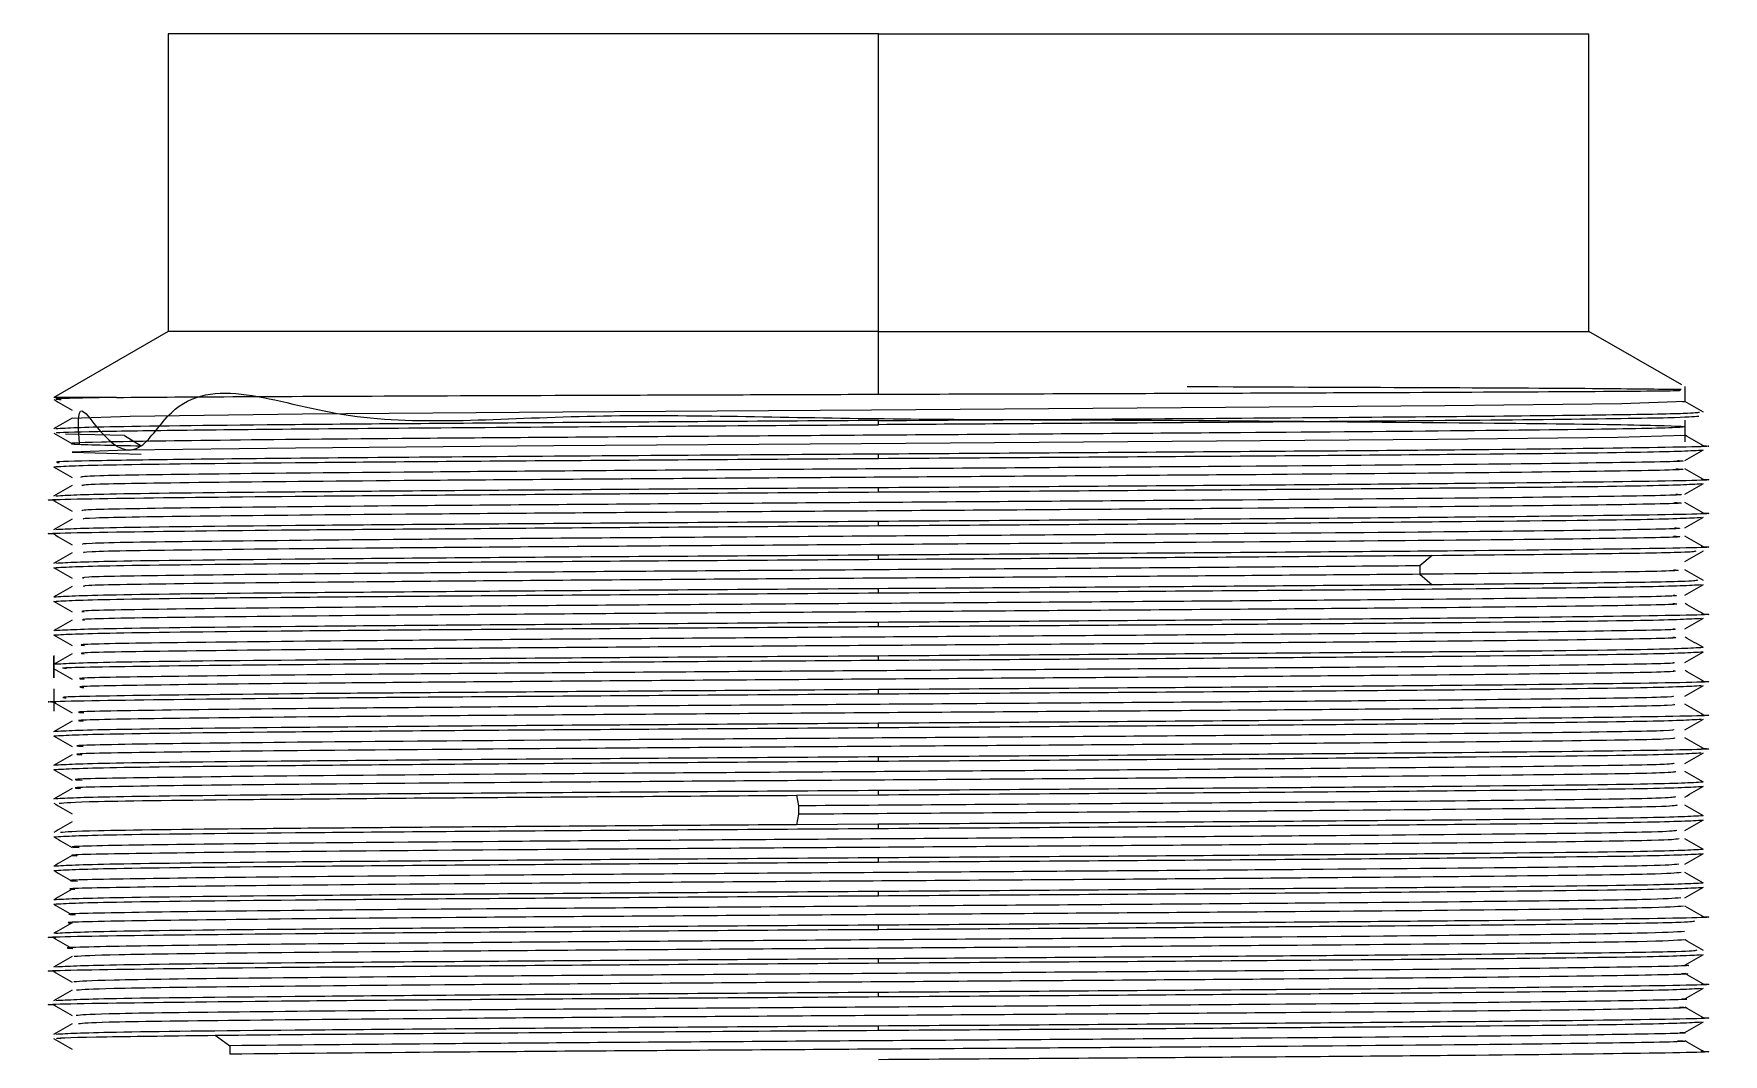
# Model space of a CAD drawing. Header units: millimetres. Extents: x 101 to 291, y 114 to 180.
# Drawn here: x 201.64 to 208.12, y 176.19 to 180.1 of the extents above; entities that cross this region are included whole.
import ezdxf

# ---------------------------------------------------------------- set-up
doc = ezdxf.new("R2010")
doc.units = ezdxf.units.MM

msp = doc.modelspace()

# ---------------------------------------------------------------- linework, layer by layer
at = {"color": 7, "linetype": 'Continuous', "lineweight": 25}
for p, q in [((202.1586, 180.0999), (202.1586, 178.9589)), ((204.8836, 180.0999), (202.1586, 180.0999)), ((204.8836, 178.9589), (204.8836, 180.0999)), ((204.8836, 180.0999), (207.6086, 180.0999)), ((207.6086, 178.9589), (207.6086, 180.0999)), ((202.1586, 178.9589), (201.72, 178.7057)), ((204.8836, 178.9589), (202.1586, 178.9589)), ((204.8836, 178.7178), (204.8836, 178.9589)), ((204.8836, 178.9589), (207.6086, 178.9589)), ((207.9646, 178.7534), (207.6086, 178.9589)), ((207.9772, 178.6894), (207.9772, 178.7468)), ((201.9609, 178.7057), (201.72, 178.7057)), ((204.8836, 178.6009), (204.8836, 178.617)), ((207.9772, 178.5355), (207.9772, 178.6178)), ((201.9919, 178.56), (201.7651, 178.5652)), ((201.9919, 178.5601), (202.0557, 178.5198)), ((204.8836, 178.4719), (204.8836, 178.488)), ((204.8836, 178.3429), (204.8836, 178.359)), ((204.8836, 178.2139), (204.8836, 178.23)), ((204.8836, 178.0849), (204.8836, 178.101)), ((207.0067, 178.1), (206.9598, 178.0597)), ((206.9598, 178.0597), (206.9598, 178.0274)), ((206.9598, 178.0274), (207.0067, 177.9871)), ((204.8836, 177.9559), (204.8836, 177.972)), ((204.8836, 177.8269), (204.8836, 177.843)), ((201.72, 177.7165), (201.72, 177.6309)), ((201.72, 177.714), (201.72, 177.6309)), ((201.72, 177.6309), (201.72, 177.714)), ((204.8836, 177.6979), (204.8836, 177.714)), ((201.72, 177.5875), (201.72, 177.5019)), ((204.8836, 177.5689), (204.8836, 177.585)), ((204.8836, 177.4399), (204.8836, 177.456)), ((204.8836, 177.3109), (204.8836, 177.327)), ((204.5696, 177.1798), (204.8836, 177.1819)), ((204.5696, 177.1799), (204.5765, 177.1396)), ((204.8836, 177.1819), (204.8836, 177.198)), ((204.5765, 177.1072), (204.5696, 177.0669)), ((204.5765, 177.1395), (204.5765, 177.1073)), ((204.8836, 177.069), (204.5696, 177.067)), ((204.8836, 177.0529), (204.8836, 177.069)), ((204.8836, 176.9239), (204.8836, 176.94)), ((204.8836, 176.7949), (204.8836, 176.811)), ((204.8836, 176.6659), (204.8836, 176.682)), ((204.8836, 176.5369), (204.8836, 176.553)), ((204.8836, 176.4079), (204.8836, 176.424)), ((204.8836, 176.2789), (204.8836, 176.295)), ((202.3391, 176.2597), (202.3952, 176.2194)), ((202.3953, 176.2194), (202.3953, 176.1871))]:
    msp.add_line(p, q, dxfattribs=at)
at = {"color": 7, "linetype": 'Continuous', "lineweight": 25, "flags": 128}
for points in [[(207.9677, 178.6897), (207.9773, 178.6894), (207.7345, 178.6813), (207.0559, 178.6732), (206.0454, 178.6651), (204.8572, 178.657), (203.6731, 178.649), (202.674, 178.6409), (202.0125, 178.6328), (201.7899, 178.6247), (201.7899, 178.6247)], [(201.7207, 178.5684), (201.7561, 178.548), (201.7914, 178.5276)], [(207.9615, 178.5607), (207.9769, 178.5601), (207.7193, 178.552), (207.0283, 178.5439), (206.0095, 178.5359), (204.8187, 178.5278), (203.6378, 178.5197), (202.6473, 178.5116), (201.9986, 178.5036), (201.7908, 178.4955), (202.0557, 178.4874), (202.0557, 178.4874)]]:
    msp.add_lwpolyline(points, dxfattribs=at)
at = {"color": 7, "linetype": 'Continuous', "lineweight": 25}
for points, knots in [([(201.8184, 178.5282), (201.8141, 178.5928), (201.8026, 178.7671), (201.9886, 178.3756), (202.2628, 178.8277), (202.7987, 178.5695), (203.7105, 178.6518), (204.7709, 178.6208), (205.8416, 178.6201), (206.8006, 178.6113), (207.5343, 178.6047), (207.9567, 178.5975), (208.0182, 178.5905), (207.7116, 178.5834), (207.0729, 178.5764), (206.1771, 178.5693), (205.1294, 178.5622), (204.0528, 178.5551), (203.0742, 178.5481), (202.3063, 178.541), (201.8475, 178.5339), (201.7215, 178.5269), (201.9443, 178.5221), (202.0557, 178.5198)], [0, 0, 0, 0, 0.023196, 0.062577, 0.076601, 0.127902, 0.179203, 0.230505, 0.281806, 0.333107, 0.384408, 0.435709, 0.487009, 0.538309, 0.589609, 0.640908, 0.692207, 0.743506, 0.794805, 0.846104, 0.897403, 0.948702, 1, 1, 1, 1]), ([(204.8836, 178.7178), (205.2428, 178.719), (205.9603, 178.7213), (206.9115, 178.7248), (207.6059, 178.7284), (207.9799, 178.7314), (207.9604, 178.7332), (207.9534, 178.7339)], [0, 0, 0, 0, 0.2195218, 0.4386165, 0.657284, 0.8755244, 1, 1, 1, 1]), ([(207.962, 178.7354), (207.872, 178.7366), (207.6921, 178.7389), (207.0092, 178.7425), (206.3812, 178.7448), (206.0675, 178.746)], [0, 0, 0, 0, 0.33399, 0.667323, 1, 1, 1, 1]), ([(201.9609, 178.7057), (201.8403, 178.7035), (201.692, 178.7008), (201.7396, 178.6981), (201.7484, 178.6976)], [0, 0, 0, 0, 0.813037, 1, 1, 1, 1]), ([(201.7198, 178.6977), (201.7316, 178.6909), (201.7551, 178.6773), (201.7787, 178.6637), (201.7905, 178.6569)], [0, 0, 0, 0, 0.5000003, 1, 1, 1, 1]), ([(201.9609, 178.7057), (202.1057, 178.7067), (202.3951, 178.7087), (203.1091, 178.7117), (203.9556, 178.7148), (204.5744, 178.7168), (204.8836, 178.7178)], [0, 0, 0, 0, 0.250623, 0.50083, 0.750623, 1, 1, 1, 1]), ([(208.0474, 178.6491), (208.0356, 178.656), (208.012, 178.6696), (207.9885, 178.6832), (207.9767, 178.69)], [0, 0, 0, 0, 0.5, 1, 1, 1, 1]), ([(201.7904, 178.6255), (201.7786, 178.6187), (201.755, 178.6051), (201.7315, 178.5914), (201.7197, 178.5846)], [0, 0, 0, 0, 0.5, 1, 1, 1, 1]), ([(204.8836, 178.617), (204.469, 178.6143), (203.6399, 178.6089), (202.5947, 178.6009), (201.8686, 178.5929), (201.774, 178.5876), (201.7275, 178.585)], [0, 0, 0, 0, 0.251947, 0.503893, 0.75584, 1, 1, 1, 1]), ([(201.7412, 178.5686), (201.7353, 178.5692), (201.7108, 178.5714), (201.8665, 178.5754), (202.2018, 178.5805), (202.7157, 178.5856), (203.3592, 178.5907), (204.0974, 178.5958), (204.6215, 178.5992), (204.8836, 178.6009)], [0, 0, 0, 0, 0.050507, 0.208756, 0.367005, 0.525253, 0.683502, 0.841751, 1, 1, 1, 1]), ([(204.8836, 178.617), (205.1683, 178.6188), (205.7378, 178.6225), (206.5296, 178.6281), (207.2038, 178.6336), (207.7039, 178.6392), (208.0076, 178.6445), (208.0252, 178.6479), (208.0333, 178.6495)], [0, 0, 0, 0, 0.170584, 0.341168, 0.511752, 0.682336, 0.85292, 1, 1, 1, 1]), ([(208.0301, 178.6328), (208.0087, 178.6309), (207.963, 178.6268), (207.5093, 178.6205), (206.8018, 178.614), (205.8926, 178.6074), (205.2199, 178.6031), (204.8836, 178.6009)], [0, 0, 0, 0, 0.1804899, 0.3853674, 0.590245, 0.7951225, 1, 1, 1, 1]), ([(208.0474, 178.5201), (208.0356, 178.5269), (208.0122, 178.5404), (207.9888, 178.554), (207.9772, 178.5607)], [0, 0, 0, 0, 0.503483, 1, 1, 1, 1]), ([(201.7201, 178.4396), (201.7677, 178.4423), (201.8628, 178.4477), (202.5943, 178.4557), (203.64, 178.4638), (204.4691, 178.4692), (204.8836, 178.4719)], [0, 0, 0, 0, 0.249949, 0.499966, 0.749983, 1, 1, 1, 1]), ([(204.8836, 178.488), (204.6215, 178.4863), (204.0974, 178.4829), (203.3592, 178.4778), (202.7157, 178.4727), (202.2018, 178.4676), (201.8665, 178.4625), (201.7108, 178.4585), (201.7353, 178.4563), (201.7412, 178.4558)], [0, 0, 0, 0, 0.158297, 0.316595, 0.474892, 0.63319, 0.791487, 0.949784, 1, 1, 1, 1]), ([(208.0401, 178.5205), (208.0426, 178.5204), (208.1273, 178.5176), (207.8472, 178.5122), (207.1882, 178.5041), (206.1234, 178.4961), (205.2969, 178.4907), (204.8836, 178.488)], [0, 0, 0, 0, 0.007261, 0.255445, 0.50363, 0.751815, 1, 1, 1, 1]), ([(204.8836, 178.4719), (205.2982, 178.4746), (206.1273, 178.4799), (207.173, 178.488), (207.9045, 178.4961), (207.9996, 178.5014), (208.0471, 178.5041)], [0, 0, 0, 0, 0.250011, 0.500023, 0.750034, 1, 1, 1, 1]), ([(207.9767, 178.4634), (207.9886, 178.4702), (208.0122, 178.4839), (208.0359, 178.4975), (208.0477, 178.5044)], [0, 0, 0, 0, 0.4999997, 1, 1, 1, 1]), ([(201.7196, 178.4399), (201.7314, 178.433), (201.7551, 178.4194), (201.7787, 178.4057), (201.7905, 178.3989)], [0, 0, 0, 0, 0.5, 1, 1, 1, 1]), ([(207.9485, 178.4636), (207.9567, 178.4631), (208.0089, 178.4603), (207.7364, 178.455), (207.1399, 178.4479), (206.2366, 178.4407), (205.1777, 178.4335), (204.0816, 178.4263), (203.0804, 178.4191), (202.3094, 178.4119), (201.8437, 178.4052), (201.8287, 178.401), (201.8221, 178.3991)], [0, 0, 0, 0, 0.020822, 0.1322838, 0.243745, 0.3552056, 0.4666654, 0.5781246, 0.6895831, 0.8010409, 0.9124983, 1, 1, 1, 1]), ([(207.9415, 178.4318), (207.9533, 178.4312), (208.0115, 178.4282), (207.7387, 178.4228), (207.1393, 178.4156), (206.2368, 178.4084), (205.1776, 178.4012), (204.0817, 178.394), (203.0801, 178.3868), (202.3103, 178.3796), (201.8515, 178.3731), (201.8351, 178.369), (201.8283, 178.3673)], [0, 0, 0, 0, 0.028204, 0.139664, 0.251124, 0.362583, 0.474041, 0.585499, 0.696955, 0.808412, 0.919867, 1, 1, 1, 1]), ([(208.0476, 178.3911), (208.0358, 178.3979), (208.0121, 178.4115), (207.9885, 178.4252), (207.9767, 178.432)], [0, 0, 0, 0, 0.5, 1, 1, 1, 1]), ([(201.7266, 178.3104), (201.7243, 178.3105), (201.6399, 178.3132), (201.9202, 178.3187), (202.5789, 178.3267), (203.6438, 178.3348), (204.4703, 178.3402), (204.8836, 178.3429)], [0, 0, 0, 0, 0.006712, 0.255034, 0.503356, 0.751678, 1, 1, 1, 1]), ([(201.7906, 178.3675), (201.7788, 178.3607), (201.7551, 178.347), (201.7314, 178.3334), (201.7196, 178.3266)], [0, 0, 0, 0, 0.5, 1, 1, 1, 1]), ([(204.8836, 178.359), (204.469, 178.3563), (203.6399, 178.3509), (202.5947, 178.3429), (201.8687, 178.3349), (201.7742, 178.3296), (201.7276, 178.327)], [0, 0, 0, 0, 0.251988, 0.503977, 0.755965, 1, 1, 1, 1]), ([(208.0396, 178.3915), (208.0422, 178.3914), (208.1273, 178.3886), (207.8473, 178.3832), (207.1882, 178.3751), (206.1234, 178.3671), (205.2969, 178.3617), (204.8836, 178.359)], [0, 0, 0, 0, 0.00778, 0.255835, 0.50389, 0.751945, 1, 1, 1, 1]), ([(204.8836, 178.3429), (205.2982, 178.3456), (206.1273, 178.3509), (207.1726, 178.359), (207.8997, 178.367), (207.9944, 178.3723), (208.0411, 178.3749)], [0, 0, 0, 0, 0.251591, 0.503182, 0.754773, 1, 1, 1, 1]), ([(207.9768, 178.3344), (207.9887, 178.3412), (208.0123, 178.3549), (208.036, 178.3685), (208.0478, 178.3754)], [0, 0, 0, 0, 0.5, 1, 1, 1, 1]), ([(201.7196, 178.3109), (201.7314, 178.304), (201.7551, 178.2904), (201.7787, 178.2767), (201.7905, 178.2699)], [0, 0, 0, 0, 0.5000003, 1, 1, 1, 1]), ([(207.9422, 178.3346), (207.9518, 178.334), (208.0006, 178.331), (207.7126, 178.3256), (207.0963, 178.3185), (206.1816, 178.3113), (205.1171, 178.3041), (204.023, 178.2969), (203.0305, 178.2897), (202.2756, 178.2825), (201.8331, 178.276), (201.8291, 178.2718), (201.8274, 178.2701)], [0, 0, 0, 0, 0.027236, 0.138666, 0.250096, 0.361527, 0.472958, 0.58439, 0.695823, 0.807255, 0.918687, 1, 1, 1, 1]), ([(207.9367, 178.3028), (207.9495, 178.302), (208.0038, 178.2989), (207.7147, 178.2934), (207.0958, 178.2862), (206.1817, 178.279), (205.117, 178.2718), (204.0231, 178.2646), (203.0302, 178.2574), (202.2766, 178.2502), (201.8403, 178.2438), (201.8345, 178.2399), (201.8322, 178.2383)], [0, 0, 0, 0, 0.0345816, 0.1460093, 0.2574377, 0.3688668, 0.4802965, 0.5917266, 0.7031569, 0.8145873, 0.9260174, 1, 1, 1, 1]), ([(208.0477, 178.2621), (208.0359, 178.2689), (208.0122, 178.2826), (207.9886, 178.2962), (207.9767, 178.303)], [0, 0, 0, 0, 0.5, 1, 1, 1, 1]), ([(201.7261, 178.1814), (201.7241, 178.1815), (201.6399, 178.1842), (201.9203, 178.1897), (202.5789, 178.1977), (203.6438, 178.2058), (204.4704, 178.2112), (204.8836, 178.2139)], [0, 0, 0, 0, 0.006285, 0.254714, 0.503143, 0.751571, 1, 1, 1, 1]), ([(201.7906, 178.2385), (201.7788, 178.2317), (201.7551, 178.218), (201.7315, 178.2044), (201.7196, 178.1975)], [0, 0, 0, 0, 0.5, 1, 1, 1, 1]), ([(204.8836, 178.23), (204.469, 178.2273), (203.6399, 178.2219), (202.5947, 178.2139), (201.8687, 178.2059), (201.7741, 178.2006), (201.7275, 178.198)], [0, 0, 0, 0, 0.2519594, 0.5039187, 0.7558781, 1, 1, 1, 1]), ([(208.0392, 178.2625), (208.042, 178.2624), (208.1273, 178.2596), (207.8474, 178.2542), (207.1882, 178.2461), (206.1234, 178.2381), (205.2969, 178.2327), (204.8836, 178.23)], [0, 0, 0, 0, 0.008175, 0.256131, 0.504088, 0.752044, 1, 1, 1, 1]), ([(204.8836, 178.2139), (205.2982, 178.2166), (206.1273, 178.2219), (207.1726, 178.23), (207.8995, 178.238), (207.9941, 178.2433), (208.0408, 178.2459)], [0, 0, 0, 0, 0.2516654, 0.5033308, 0.7549962, 1, 1, 1, 1]), ([(207.9767, 178.2054), (207.9886, 178.2122), (208.0122, 178.2259), (208.0359, 178.2395), (208.0477, 178.2464)], [0, 0, 0, 0, 0.5, 1, 1, 1, 1]), ([(201.7195, 178.1819), (201.7313, 178.175), (201.7549, 178.1614), (201.7786, 178.1477), (201.7904, 178.1409)], [0, 0, 0, 0, 0.5, 1, 1, 1, 1]), ([(207.9374, 178.2056), (207.9476, 178.2049), (207.992, 178.2018), (207.6874, 178.1962), (207.0519, 178.1891), (206.126, 178.1819), (205.0563, 178.1747), (203.9648, 178.1675), (202.9814, 178.1603), (202.243, 178.1531), (201.8232, 178.1467), (201.8293, 178.1427), (201.8317, 178.1411)], [0, 0, 0, 0, 0.033289, 0.144759, 0.256229, 0.367698, 0.479168, 0.590639, 0.70211, 0.813581, 0.925053, 1, 1, 1, 1]), ([(207.9333, 178.1738), (207.9465, 178.1729), (207.9957, 178.1696), (207.6893, 178.164), (207.0515, 178.1568), (206.1261, 178.1496), (205.0563, 178.1424), (203.9649, 178.1352), (202.9811, 178.128), (202.2441, 178.1208), (201.8299, 178.1146), (201.8337, 178.1107), (201.8352, 178.1093)], [0, 0, 0, 0, 0.040591, 0.152058, 0.263524, 0.374991, 0.486458, 0.597926, 0.709394, 0.820862, 0.932332, 1, 1, 1, 1]), ([(208.0477, 178.1331), (208.0358, 178.1399), (208.0122, 178.1535), (207.9885, 178.1672), (207.9767, 178.174)], [0, 0, 0, 0, 0.5, 1, 1, 1, 1]), ([(201.7905, 178.1095), (201.7787, 178.1027), (201.7551, 178.089), (201.7314, 178.0754), (201.7196, 178.0686)], [0, 0, 0, 0, 0.5, 1, 1, 1, 1]), ([(201.7201, 178.0526), (201.7677, 178.0553), (201.8628, 178.0607), (202.5943, 178.0687), (203.64, 178.0768), (204.4691, 178.0822), (204.8836, 178.0849)], [0, 0, 0, 0, 0.24995, 0.499966, 0.749983, 1, 1, 1, 1]), ([(204.8836, 178.101), (204.469, 178.0983), (203.6399, 178.0929), (202.5947, 178.0849), (201.8689, 178.0769), (201.7743, 178.0716), (201.7278, 178.069)], [0, 0, 0, 0, 0.25204, 0.504079, 0.756119, 1, 1, 1, 1]), ([(208.0396, 178.1335), (208.0422, 178.1334), (208.1273, 178.1306), (207.8473, 178.1252), (207.1882, 178.1171), (206.1234, 178.1091), (205.2969, 178.1037), (204.8836, 178.101)], [0, 0, 0, 0, 0.007792, 0.255844, 0.503896, 0.751948, 1, 1, 1, 1]), ([(207.0067, 178.1), (207.2213, 178.102), (207.6505, 178.1062), (207.9948, 178.1118), (208.012, 178.1154), (208.0193, 178.1169)], [0, 0, 0, 0, 0.365506, 0.731011, 1, 1, 1, 1]), ([(207.9767, 178.0764), (207.9885, 178.0832), (208.0122, 178.0969), (208.0358, 178.1105), (208.0476, 178.1174)], [0, 0, 0, 0, 0.5, 1, 1, 1, 1]), ([(201.7196, 178.0529), (201.7314, 178.046), (201.7551, 178.0324), (201.7787, 178.0187), (201.7905, 178.0119)], [0, 0, 0, 0, 0.5, 1, 1, 1, 1]), ([(206.9598, 178.0597), (206.6674, 178.0573), (206.0826, 178.0525), (204.9921, 178.0453), (203.9077, 178.0381), (202.9326, 178.0309), (202.2114, 178.0237), (201.8132, 178.0174), (201.8287, 178.0136), (201.8347, 178.0121)], [0, 0, 0, 0, 0.1510866, 0.3021735, 0.4532614, 0.60435, 0.7554393, 0.9065289, 1, 1, 1, 1]), ([(206.9598, 178.0274), (206.6674, 178.025), (206.0826, 178.0202), (204.9921, 178.013), (203.9078, 178.0058), (202.9323, 177.9986), (202.2125, 177.9914), (201.8193, 177.9853), (201.8322, 177.9816), (201.8368, 177.9803)], [0, 0, 0, 0, 0.15258, 0.305161, 0.457743, 0.610325, 0.762908, 0.915491, 1, 1, 1, 1]), ([(207.9326, 178.0445), (207.9438, 178.0436), (207.9842, 178.0403), (207.675, 178.0346), (207.1982, 178.0298), (206.9598, 178.0274)], [0, 0, 0, 0, 0.1611977, 0.5805992, 1, 1, 1, 1]), ([(208.0476, 178.004), (208.0358, 178.0109), (208.0121, 178.0245), (207.9885, 178.0382), (207.9766, 178.045)], [0, 0, 0, 0, 0.5, 1, 1, 1, 1]), ([(201.7902, 177.9803), (201.7785, 177.9735), (201.755, 177.96), (201.7315, 177.9464), (201.7198, 177.9396)], [0, 0, 0, 0, 0.5, 1, 1, 1, 1]), ([(204.8836, 177.972), (204.4691, 177.9693), (203.64, 177.9639), (202.5943, 177.9559), (201.8627, 177.9478), (201.7676, 177.9424), (201.7201, 177.9397)], [0, 0, 0, 0, 0.250011, 0.500023, 0.750034, 1, 1, 1, 1]), ([(201.7201, 177.9236), (201.7677, 177.9263), (201.8628, 177.9317), (202.5943, 177.9397), (203.64, 177.9478), (204.4691, 177.9532), (204.8836, 177.9559)], [0, 0, 0, 0, 0.24995, 0.499966, 0.749983, 1, 1, 1, 1]), ([(207.9314, 177.9476), (207.9409, 177.9466), (207.9739, 177.9432), (207.6337, 177.9375), (206.9609, 177.9303), (206.0135, 177.9231), (204.9347, 177.9159), (203.8493, 177.9087), (202.8852, 177.9015), (202.1809, 177.8943), (201.8039, 177.8882), (201.828, 177.8844), (201.8367, 177.8831)], [0, 0, 0, 0, 0.045509, 0.156977, 0.268446, 0.379914, 0.491382, 0.60285, 0.714319, 0.825788, 0.937258, 1, 1, 1, 1]), ([(204.8836, 177.9559), (205.2982, 177.9586), (206.1273, 177.9639), (207.1726, 177.972), (207.8992, 177.98), (207.9939, 177.9853), (208.0405, 177.9879)], [0, 0, 0, 0, 0.251744, 0.503488, 0.755232, 1, 1, 1, 1]), ([(208.0256, 178.0045), (208.0183, 178.0028), (208.002, 177.9991), (207.6513, 177.9933), (207.2216, 177.9892), (207.0067, 177.9871)], [0, 0, 0, 0, 0.289847, 0.644923, 1, 1, 1, 1]), ([(207.9767, 177.9474), (207.9886, 177.9542), (208.0122, 177.9679), (208.0359, 177.9815), (208.0477, 177.9884)], [0, 0, 0, 0, 0.4999997, 1, 1, 1, 1]), ([(201.7195, 177.9239), (201.7313, 177.917), (201.755, 177.9034), (201.7786, 177.8897), (201.7904, 177.8829)], [0, 0, 0, 0, 0.5, 1, 1, 1, 1]), ([(207.93, 177.9158), (207.9418, 177.9146), (207.9787, 177.9111), (207.6352, 177.9052), (206.9606, 177.898), (206.0136, 177.8908), (204.9346, 177.8836), (203.8494, 177.8764), (202.8848, 177.8692), (202.1821, 177.862), (201.8094, 177.8561), (201.8304, 177.8525), (201.8374, 177.8513)], [0, 0, 0, 0, 0.0526921, 0.1641567, 0.2756211, 0.3870854, 0.4985497, 0.6100141, 0.7214788, 0.8329439, 0.9444095, 1, 1, 1, 1]), ([(208.0475, 177.8751), (208.0358, 177.8819), (208.0124, 177.8955), (207.9889, 177.909), (207.9772, 177.9158)], [0, 0, 0, 0, 0.5, 1, 1, 1, 1]), ([(201.7901, 177.8513), (201.7784, 177.8445), (201.7549, 177.831), (201.7315, 177.8174), (201.7197, 177.8106)], [0, 0, 0, 0, 0.4999997, 1, 1, 1, 1]), ([(201.7201, 177.7946), (201.7677, 177.7973), (201.8628, 177.8027), (202.5943, 177.8107), (203.64, 177.8188), (204.4691, 177.8242), (204.8836, 177.8269)], [0, 0, 0, 0, 0.24995, 0.499966, 0.749983, 1, 1, 1, 1]), ([(204.8836, 177.843), (204.469, 177.8403), (203.6399, 177.8349), (202.5947, 177.8269), (201.8684, 177.8189), (201.7738, 177.8136), (201.7273, 177.811)], [0, 0, 0, 0, 0.2518885, 0.503777, 0.7556656, 1, 1, 1, 1]), ([(207.9301, 177.8186), (207.9384, 177.8175), (207.9646, 177.814), (207.6052, 177.8081), (206.9144, 177.8009), (205.9566, 177.7937), (204.8738, 177.7865), (203.7921, 177.7793), (202.8381, 177.7721), (202.1513, 177.7649), (201.7945, 177.7589), (201.8266, 177.7553), (201.8375, 177.7541)], [0, 0, 0, 0, 0.051567, 0.163014, 0.274462, 0.385908, 0.497354, 0.608799, 0.720243, 0.831687, 0.94313, 1, 1, 1, 1]), ([(208.0401, 177.8755), (208.0426, 177.8754), (208.1273, 177.8726), (207.8472, 177.8672), (207.1882, 177.8591), (206.1234, 177.8511), (205.2969, 177.8457), (204.8836, 177.843)], [0, 0, 0, 0, 0.007254, 0.255441, 0.503627, 0.751814, 1, 1, 1, 1]), ([(204.8836, 177.8269), (205.2982, 177.8296), (206.1274, 177.8349), (207.1725, 177.843), (207.8991, 177.851), (207.9937, 177.8563), (208.0403, 177.8589)], [0, 0, 0, 0, 0.251803, 0.503606, 0.755409, 1, 1, 1, 1]), ([(207.9767, 177.8184), (207.9885, 177.8252), (208.0121, 177.8389), (208.0358, 177.8525), (208.0476, 177.8593)], [0, 0, 0, 0, 0.5, 1, 1, 1, 1]), ([(201.7195, 177.7948), (201.7313, 177.788), (201.755, 177.7744), (201.7786, 177.7607), (201.7905, 177.7539)], [0, 0, 0, 0, 0.5, 1, 1, 1, 1]), ([(207.9301, 177.7868), (207.9403, 177.7855), (207.9698, 177.7818), (207.6066, 177.7758), (206.9141, 177.7686), (205.9567, 177.7614), (204.8737, 177.7542), (203.7921, 177.747), (202.8377, 177.7398), (202.1527, 177.7326), (201.7995, 177.7268), (201.8281, 177.7233), (201.8369, 177.7223)], [0, 0, 0, 0, 0.0587015, 0.1701495, 0.281597, 0.3930438, 0.5044899, 0.6159353, 0.72738, 0.8388241, 0.9502676, 1, 1, 1, 1]), ([(208.0475, 177.7461), (208.0357, 177.7529), (208.0123, 177.7664), (207.9888, 177.78), (207.9771, 177.7868)], [0, 0, 0, 0, 0.5, 1, 1, 1, 1]), ([(201.79, 177.7222), (201.7783, 177.7155), (201.7548, 177.7019), (201.7314, 177.6884), (201.7196, 177.6816)], [0, 0, 0, 0, 0.4999997, 1, 1, 1, 1]), ([(204.8836, 177.714), (204.4691, 177.7113), (203.64, 177.7059), (202.5943, 177.6979), (201.8627, 177.6898), (201.7676, 177.6844), (201.7201, 177.6817)], [0, 0, 0, 0, 0.250011, 0.500023, 0.750034, 1, 1, 1, 1]), ([(201.7687, 177.6656), (201.7578, 177.6667), (201.7229, 177.6702), (202.0818, 177.6761), (202.7847, 177.6834), (203.7681, 177.6906), (204.5118, 177.6955), (204.8836, 177.6979)], [0, 0, 0, 0, 0.10121, 0.325908, 0.550605, 0.775303, 1, 1, 1, 1]), ([(207.9299, 177.6896), (207.9362, 177.6883), (207.9548, 177.6847), (207.5754, 177.6787), (206.8671, 177.6715), (205.8993, 177.6643), (204.8129, 177.6571), (203.7353, 177.6499), (202.7917, 177.6427), (202.1228, 177.6355), (201.7855, 177.6296), (201.8247, 177.6262), (201.837, 177.6251)], [0, 0, 0, 0, 0.057729, 0.16915, 0.280572, 0.391995, 0.503418, 0.614842, 0.726266, 0.83769, 0.949113, 1, 1, 1, 1]), ([(208.0471, 177.7462), (207.9996, 177.7436), (207.9045, 177.7382), (207.1729, 177.7301), (206.1273, 177.7221), (205.2982, 177.7167), (204.8836, 177.714)], [0, 0, 0, 0, 0.24995, 0.499966, 0.749983, 1, 1, 1, 1]), ([(204.8836, 177.6979), (205.2982, 177.7006), (206.1273, 177.7059), (207.173, 177.714), (207.9045, 177.7221), (207.9996, 177.7274), (208.0471, 177.7301)], [0, 0, 0, 0, 0.250011, 0.500023, 0.750034, 1, 1, 1, 1]), ([(207.9767, 177.6894), (207.9885, 177.6962), (208.0122, 177.7099), (208.0358, 177.7235), (208.0477, 177.7303)], [0, 0, 0, 0, 0.5, 1, 1, 1, 1]), ([(201.7196, 177.6658), (201.7315, 177.659), (201.7551, 177.6453), (201.7788, 177.6317), (201.7906, 177.6248)], [0, 0, 0, 0, 0.5, 1, 1, 1, 1]), ([(207.9311, 177.6578), (207.9391, 177.6564), (207.9606, 177.6526), (207.5768, 177.6464), (206.8668, 177.6392), (205.8994, 177.632), (204.8129, 177.6248), (203.7353, 177.6176), (202.7915, 177.6104), (202.1236, 177.6033), (201.7878, 177.5974), (201.825, 177.594), (201.836, 177.593)], [0, 0, 0, 0, 0.0646799, 0.1757199, 0.2867605, 0.3978018, 0.5088437, 0.619886, 0.7309286, 0.8419711, 0.9530135, 1, 1, 1, 1]), ([(208.0475, 177.6171), (208.0357, 177.6239), (208.0123, 177.6374), (207.9888, 177.651), (207.9771, 177.6578)], [0, 0, 0, 0, 0.5, 1, 1, 1, 1]), ([(201.7278, 177.5364), (201.7251, 177.5365), (201.6399, 177.5392), (201.9199, 177.5447), (202.579, 177.5527), (203.6438, 177.5608), (204.4703, 177.5662), (204.8836, 177.5689)], [0, 0, 0, 0, 0.007949, 0.255962, 0.503975, 0.751987, 1, 1, 1, 1]), ([(204.8836, 177.585), (204.5118, 177.5826), (203.7682, 177.5778), (202.7845, 177.5705), (202.0825, 177.5633), (201.725, 177.5574), (201.7583, 177.554), (201.7681, 177.553)], [0, 0, 0, 0, 0.226118, 0.452236, 0.678354, 0.904471, 1, 1, 1, 1]), ([(207.9308, 177.5606), (207.9345, 177.5592), (207.9446, 177.5554), (207.5446, 177.5493), (206.819, 177.5421), (205.8416, 177.5349), (204.7521, 177.5277), (203.6789, 177.5205), (202.7462, 177.5133), (202.0956, 177.5061), (201.777, 177.5004), (201.8226, 177.497), (201.8357, 177.4961)], [0, 0, 0, 0, 0.063683, 0.175119, 0.286556, 0.397992, 0.509427, 0.620862, 0.732296, 0.843729, 0.955162, 1, 1, 1, 1]), ([(208.0404, 177.6175), (208.0427, 177.6174), (208.1273, 177.6146), (207.8471, 177.6092), (207.1883, 177.6011), (206.1234, 177.5931), (205.2969, 177.5877), (204.8836, 177.585)], [0, 0, 0, 0, 0.007001, 0.255251, 0.503501, 0.75175, 1, 1, 1, 1]), ([(204.8836, 177.5689), (205.2982, 177.5716), (206.1274, 177.5769), (207.1725, 177.585), (207.8987, 177.593), (207.9933, 177.5983), (208.0398, 177.6009)], [0, 0, 0, 0, 0.251928, 0.503856, 0.755784, 1, 1, 1, 1]), ([(207.9766, 177.5604), (207.9885, 177.5672), (208.0121, 177.5808), (208.0358, 177.5945), (208.0476, 177.6013)], [0, 0, 0, 0, 0.5, 1, 1, 1, 1]), ([(201.7195, 177.5368), (201.7313, 177.53), (201.755, 177.5163), (201.7787, 177.5027), (201.7905, 177.4958)], [0, 0, 0, 0, 0.5000003, 1, 1, 1, 1]), ([(207.9335, 177.5288), (207.9384, 177.5272), (207.951, 177.5233), (207.5459, 177.517), (206.8188, 177.5098), (205.8417, 177.5026), (204.752, 177.4954), (203.679, 177.4882), (202.7457, 177.481), (202.0973, 177.4739), (201.781, 177.4683), (201.822, 177.4651), (201.8324, 177.4642)], [0, 0, 0, 0, 0.070925, 0.182364, 0.293803, 0.405242, 0.516679, 0.628117, 0.739553, 0.850989, 0.962424, 1, 1, 1, 1]), ([(208.0477, 177.488), (208.0358, 177.4948), (208.0122, 177.5085), (207.9885, 177.5222), (207.9767, 177.529)], [0, 0, 0, 0, 0.5000003, 1, 1, 1, 1]), ([(201.7904, 177.4645), (201.7786, 177.4576), (201.7549, 177.444), (201.7312, 177.4303), (201.7194, 177.4235)], [0, 0, 0, 0, 0.5, 1, 1, 1, 1]), ([(204.8836, 177.456), (204.4691, 177.4533), (203.64, 177.4479), (202.5943, 177.4399), (201.8627, 177.4318), (201.7676, 177.4264), (201.7201, 177.4237)], [0, 0, 0, 0, 0.250011, 0.500023, 0.750034, 1, 1, 1, 1]), ([(201.7201, 177.4076), (201.7677, 177.4103), (201.8628, 177.4157), (202.5943, 177.4237), (203.64, 177.4318), (204.4691, 177.4372), (204.8836, 177.4399)], [0, 0, 0, 0, 0.24995, 0.499966, 0.749983, 1, 1, 1, 1]), ([(207.9328, 177.4316), (207.9332, 177.4301), (207.934, 177.4262), (207.5127, 177.4199), (206.7703, 177.4127), (205.7836, 177.4055), (204.6913, 177.3983), (203.6231, 177.3911), (202.7013, 177.3839), (202.0695, 177.3767), (201.7688, 177.3711), (201.8198, 177.3679), (201.8329, 177.3671)], [0, 0, 0, 0, 0.06984, 0.181277, 0.292715, 0.404154, 0.515594, 0.627034, 0.738475, 0.849916, 0.961357, 1, 1, 1, 1]), ([(208.0407, 177.4885), (208.0429, 177.4884), (208.1273, 177.4856), (207.847, 177.4802), (207.1883, 177.4721), (206.1234, 177.4641), (205.2969, 177.4587), (204.8836, 177.456)], [0, 0, 0, 0, 0.006654, 0.254991, 0.503327, 0.751664, 1, 1, 1, 1]), ([(204.8836, 177.4399), (205.2982, 177.4426), (206.1274, 177.4479), (207.1725, 177.456), (207.8986, 177.464), (207.9932, 177.4693), (208.0398, 177.4719)], [0, 0, 0, 0, 0.251941, 0.503882, 0.755823, 1, 1, 1, 1]), ([(207.9767, 177.4314), (207.9885, 177.4382), (208.0122, 177.4518), (208.0358, 177.4655), (208.0476, 177.4723)], [0, 0, 0, 0, 0.5, 1, 1, 1, 1]), ([(201.7196, 177.4078), (201.7314, 177.401), (201.7551, 177.3873), (201.7788, 177.3737), (201.7906, 177.3668)], [0, 0, 0, 0, 0.5, 1, 1, 1, 1]), ([(207.9368, 177.3998), (207.938, 177.3981), (207.941, 177.394), (207.5138, 177.3876), (206.77, 177.3804), (205.7837, 177.3732), (204.6912, 177.366), (203.6232, 177.3588), (202.7008, 177.3516), (202.0714, 177.3445), (201.7723, 177.339), (201.8181, 177.3359), (201.8282, 177.3353)], [0, 0, 0, 0, 0.077135, 0.188575, 0.300017, 0.411459, 0.522901, 0.634345, 0.745789, 0.857233, 0.968678, 1, 1, 1, 1]), ([(208.0477, 177.359), (208.0358, 177.3658), (208.0122, 177.3795), (207.9885, 177.3932), (207.9767, 177.4)], [0, 0, 0, 0, 0.5, 1, 1, 1, 1]), ([(201.7905, 177.3355), (201.7787, 177.3287), (201.755, 177.315), (201.7313, 177.3013), (201.7195, 177.2945)], [0, 0, 0, 0, 0.5, 1, 1, 1, 1]), ([(204.8836, 177.327), (204.4691, 177.3243), (203.64, 177.3189), (202.5943, 177.3109), (201.8627, 177.3028), (201.7676, 177.2974), (201.7201, 177.2947)], [0, 0, 0, 0, 0.250011, 0.500023, 0.750034, 1, 1, 1, 1]), ([(201.7201, 177.2786), (201.7677, 177.2813), (201.8628, 177.2867), (202.5943, 177.2947), (203.64, 177.3028), (204.4691, 177.3082), (204.8836, 177.3109)], [0, 0, 0, 0, 0.24995, 0.499966, 0.749983, 1, 1, 1, 1]), ([(207.9359, 177.3026), (207.9322, 177.3009), (207.923, 177.2969), (207.4797, 177.2905), (206.7208, 177.2833), (205.7252, 177.2761), (204.6306, 177.2689), (203.5677, 177.2617), (202.6573, 177.2545), (202.0448, 177.2473), (201.7611, 177.2419), (201.8166, 177.2388), (201.8291, 177.2381)], [0, 0, 0, 0, 0.075829, 0.187304, 0.29878, 0.410255, 0.52173, 0.633206, 0.744682, 0.856158, 0.967635, 1, 1, 1, 1]), ([(208.0407, 177.3595), (208.0429, 177.3594), (208.1273, 177.3566), (207.847, 177.3512), (207.1883, 177.3431), (206.1234, 177.3351), (205.2969, 177.3297), (204.8836, 177.327)], [0, 0, 0, 0, 0.006708, 0.255031, 0.503354, 0.751677, 1, 1, 1, 1]), ([(204.8836, 177.3109), (205.2982, 177.3136), (206.1274, 177.3189), (207.1725, 177.327), (207.8983, 177.335), (207.9928, 177.3403), (208.0393, 177.3429)], [0, 0, 0, 0, 0.252057, 0.504114, 0.75617, 1, 1, 1, 1]), ([(207.9767, 177.3023), (207.9886, 177.3092), (208.0122, 177.3228), (208.0359, 177.3365), (208.0477, 177.3433)], [0, 0, 0, 0, 0.5, 1, 1, 1, 1]), ([(201.7196, 177.2788), (201.7315, 177.272), (201.7551, 177.2583), (201.7788, 177.2447), (201.7906, 177.2378)], [0, 0, 0, 0, 0.5, 1, 1, 1, 1]), ([(207.9413, 177.2707), (207.9381, 177.269), (207.9305, 177.2648), (207.4808, 177.2582), (206.7206, 177.251), (205.7253, 177.2438), (204.6305, 177.2366), (203.5678, 177.2294), (202.6567, 177.2223), (202.0468, 177.2151), (201.764, 177.2097), (201.8138, 177.2068), (201.823, 177.2063)], [0, 0, 0, 0, 0.083171, 0.194649, 0.306127, 0.417605, 0.529083, 0.640561, 0.75204, 0.863518, 0.974998, 1, 1, 1, 1]), ([(208.0478, 177.23), (208.036, 177.2368), (208.0123, 177.2505), (207.9887, 177.2641), (207.9768, 177.271)], [0, 0, 0, 0, 0.5000003, 1, 1, 1, 1]), ([(201.7906, 177.2065), (201.7787, 177.1997), (201.7551, 177.186), (201.7314, 177.1723), (201.7196, 177.1655)], [0, 0, 0, 0, 0.5, 1, 1, 1, 1]), ([(204.8836, 177.198), (204.469, 177.1953), (203.6399, 177.1899), (202.5947, 177.1819), (201.8679, 177.1739), (201.7733, 177.1686), (201.7266, 177.166)], [0, 0, 0, 0, 0.251718, 0.503435, 0.755153, 1, 1, 1, 1]), ([(201.7404, 177.1494), (201.7638, 177.1517), (201.8134, 177.1567), (202.4351, 177.1642), (203.3842, 177.172), (204.1744, 177.1772), (204.5696, 177.1798)], [0, 0, 0, 0, 0.231151, 0.487434, 0.743717, 1, 1, 1, 1]), ([(207.9405, 177.1736), (207.932, 177.1718), (207.9121, 177.1676), (207.4457, 177.1611), (206.6713, 177.1539), (205.6647, 177.1467), (204.9392, 177.1419), (204.5765, 177.1395)], [0, 0, 0, 0, 0.155411, 0.36656, 0.577707, 0.788854, 1, 1, 1, 1]), ([(208.0471, 177.2302), (207.9996, 177.2276), (207.9045, 177.2222), (207.1729, 177.2141), (206.1273, 177.2061), (205.2982, 177.2007), (204.8836, 177.198)], [0, 0, 0, 0, 0.24995, 0.499966, 0.749983, 1, 1, 1, 1]), ([(204.8836, 177.1819), (205.2982, 177.1846), (206.1273, 177.1899), (207.173, 177.198), (207.9045, 177.2061), (207.9996, 177.2114), (208.0471, 177.2141)], [0, 0, 0, 0, 0.250011, 0.500023, 0.750034, 1, 1, 1, 1]), ([(207.9767, 177.1733), (207.9885, 177.1802), (208.0122, 177.1938), (208.0358, 177.2075), (208.0477, 177.2143)], [0, 0, 0, 0, 0.5, 1, 1, 1, 1]), ([(201.7199, 177.1497), (201.7316, 177.1429), (201.7552, 177.1293), (201.7788, 177.1157), (201.7906, 177.1088)], [0, 0, 0, 0, 0.5, 1, 1, 1, 1]), ([(207.9473, 177.1418), (207.9389, 177.1398), (207.9201, 177.1355), (207.4467, 177.1288), (206.6711, 177.1216), (205.6648, 177.1144), (204.9393, 177.1096), (204.5765, 177.1072)], [0, 0, 0, 0, 0.167056, 0.375294, 0.58353, 0.791765, 1, 1, 1, 1]), ([(208.0478, 177.101), (208.0359, 177.1078), (208.0123, 177.1215), (207.9886, 177.1352), (207.9768, 177.142)], [0, 0, 0, 0, 0.5000003, 1, 1, 1, 1]), ([(201.7905, 177.0775), (201.7787, 177.0707), (201.7551, 177.0571), (201.7316, 177.0435), (201.7198, 177.0367)], [0, 0, 0, 0, 0.5, 1, 1, 1, 1]), ([(201.7201, 177.0206), (201.7677, 177.0233), (201.8628, 177.0287), (202.5943, 177.0367), (203.64, 177.0448), (204.4691, 177.0502), (204.8836, 177.0529)], [0, 0, 0, 0, 0.24995, 0.499966, 0.749983, 1, 1, 1, 1]), ([(204.5696, 177.067), (204.1744, 177.0644), (203.3841, 177.0591), (202.4356, 177.0513), (201.8185, 177.0439), (201.7688, 177.039), (201.7457, 177.0367)], [0, 0, 0, 0, 0.258392, 0.516785, 0.775177, 1, 1, 1, 1]), ([(207.9459, 177.0446), (207.932, 177.0427), (207.9005, 177.0384), (207.4107, 177.0317), (206.62, 177.0245), (205.6074, 177.0173), (204.5094, 177.0101), (203.4584, 177.0029), (202.5716, 176.9957), (201.9987, 176.9886), (201.7462, 176.9833), (201.8084, 176.9805), (201.8179, 176.9801)], [0, 0, 0, 0, 0.088219, 0.199698, 0.311177, 0.422655, 0.534132, 0.64561, 0.757087, 0.868565, 0.980043, 1, 1, 1, 1]), ([(208.0471, 177.1012), (207.9996, 177.0986), (207.9045, 177.0932), (207.1729, 177.0851), (206.1273, 177.0771), (205.2982, 177.0717), (204.8836, 177.069)], [0, 0, 0, 0, 0.24995, 0.499966, 0.749983, 1, 1, 1, 1]), ([(204.8836, 177.0529), (205.2982, 177.0556), (206.1273, 177.0609), (207.173, 177.069), (207.9045, 177.0771), (207.9996, 177.0824), (208.0471, 177.0851)], [0, 0, 0, 0, 0.250011, 0.500023, 0.750034, 1, 1, 1, 1]), ([(207.9767, 177.0443), (207.9885, 177.0511), (208.0121, 177.0648), (208.0357, 177.0784), (208.0475, 177.0852)], [0, 0, 0, 0, 0.5, 1, 1, 1, 1]), ([(201.7199, 177.0207), (201.7317, 177.0139), (201.7552, 177.0003), (201.7788, 176.9867), (201.7906, 176.9799)], [0, 0, 0, 0, 0.5000003, 1, 1, 1, 1]), ([(207.9541, 177.0128), (207.9398, 177.0107), (207.909, 177.0063), (207.4117, 176.9994), (206.6198, 176.9922), (205.6075, 176.985), (204.5094, 176.9778), (203.4586, 176.9707), (202.5708, 176.9635), (202.0013, 176.9563), (201.7478, 176.9512), (201.8034, 176.9485), (201.809, 176.9483)], [0, 0, 0, 0, 0.095592, 0.207071, 0.31855, 0.430028, 0.541506, 0.652984, 0.764462, 0.87594, 0.987418, 1, 1, 1, 1]), ([(208.0475, 176.9721), (208.0357, 176.979), (208.0122, 176.9926), (207.9886, 177.0062), (207.9768, 177.013)], [0, 0, 0, 0, 0.5, 1, 1, 1, 1]), ([(201.7906, 176.9485), (201.7788, 176.9417), (201.7552, 176.9281), (201.7316, 176.9145), (201.7199, 176.9077)], [0, 0, 0, 0, 0.4999997, 1, 1, 1, 1]), ([(204.8836, 176.94), (204.4691, 176.9373), (203.64, 176.9319), (202.5943, 176.9239), (201.8627, 176.9158), (201.7676, 176.9104), (201.7201, 176.9077)], [0, 0, 0, 0, 0.250011, 0.500023, 0.750034, 1, 1, 1, 1]), ([(201.7201, 176.8916), (201.7677, 176.8943), (201.8628, 176.8997), (202.5943, 176.9077), (203.64, 176.9158), (204.4691, 176.9212), (204.8836, 176.9239)], [0, 0, 0, 0, 0.24995, 0.499966, 0.749983, 1, 1, 1, 1]), ([(207.953, 176.9156), (207.9329, 176.9135), (207.8891, 176.9091), (207.3749, 176.9023), (206.5688, 176.8951), (205.5482, 176.8879), (204.449, 176.8807), (203.4045, 176.8735), (202.5299, 176.8664), (201.9775, 176.8592), (201.739, 176.8541), (201.8036, 176.8514), (201.8107, 176.8511)], [0, 0, 0, 0, 0.094568, 0.20601, 0.317452, 0.428894, 0.540335, 0.651776, 0.763216, 0.874655, 0.986093, 1, 1, 1, 1]), ([(208.0471, 176.9722), (207.9996, 176.9696), (207.9045, 176.9642), (207.1729, 176.9561), (206.1273, 176.9481), (205.2982, 176.9427), (204.8836, 176.94)], [0, 0, 0, 0, 0.24995, 0.499966, 0.749983, 1, 1, 1, 1]), ([(204.8836, 176.9239), (205.2982, 176.9266), (206.1273, 176.9319), (207.173, 176.94), (207.9045, 176.9481), (207.9996, 176.9534), (208.0471, 176.9561)], [0, 0, 0, 0, 0.250011, 0.500023, 0.750034, 1, 1, 1, 1]), ([(207.9767, 176.9154), (207.9885, 176.9222), (208.0121, 176.9358), (208.0357, 176.9494), (208.0474, 176.9562)], [0, 0, 0, 0, 0.5, 1, 1, 1, 1]), ([(201.7198, 176.8917), (201.7316, 176.8849), (201.7552, 176.8713), (201.7787, 176.8576), (201.7905, 176.8508)], [0, 0, 0, 0, 0.5, 1, 1, 1, 1]), ([(207.9625, 176.8838), (207.9417, 176.8816), (207.898, 176.877), (207.3758, 176.87), (206.5686, 176.8628), (205.5483, 176.8556), (204.449, 176.8484), (203.4047, 176.8413), (202.529, 176.8341), (201.9803, 176.8269), (201.7399, 176.8219), (201.7973, 176.8194), (201.8005, 176.8193)], [0, 0, 0, 0, 0.101946, 0.213388, 0.324829, 0.43627, 0.547711, 0.659151, 0.77059, 0.882028, 0.993466, 1, 1, 1, 1]), ([(208.0475, 176.8432), (208.0357, 176.85), (208.0121, 176.8636), (207.9886, 176.8772), (207.9768, 176.884)], [0, 0, 0, 0, 0.5, 1, 1, 1, 1]), ([(201.7905, 176.8195), (201.7787, 176.8127), (201.7551, 176.7991), (201.7316, 176.7855), (201.7198, 176.7787)], [0, 0, 0, 0, 0.5, 1, 1, 1, 1]), ([(204.8836, 176.811), (204.4691, 176.8083), (203.64, 176.8029), (202.5943, 176.7949), (201.8627, 176.7868), (201.7676, 176.7814), (201.7201, 176.7787)], [0, 0, 0, 0, 0.250011, 0.500023, 0.750034, 1, 1, 1, 1]), ([(201.7201, 176.7626), (201.7677, 176.7653), (201.8628, 176.7707), (202.5943, 176.7787), (203.64, 176.7868), (204.4691, 176.7922), (204.8836, 176.7949)], [0, 0, 0, 0, 0.24995, 0.499966, 0.749983, 1, 1, 1, 1]), ([(207.9609, 176.7866), (207.9339, 176.7844), (207.877, 176.7799), (207.3379, 176.7729), (206.5168, 176.7657), (205.4887, 176.7585), (204.3889, 176.7513), (203.3513, 176.7441), (202.489, 176.737), (201.9577, 176.7298), (201.732, 176.7248), (201.7978, 176.7223), (201.802, 176.7221)], [0, 0, 0, 0, 0.100849, 0.212293, 0.323738, 0.435184, 0.54663, 0.658077, 0.769525, 0.880973, 0.992421, 1, 1, 1, 1]), ([(208.0471, 176.8432), (207.9996, 176.8406), (207.9045, 176.8352), (207.1729, 176.8271), (206.1273, 176.8191), (205.2982, 176.8137), (204.8836, 176.811)], [0, 0, 0, 0, 0.24995, 0.499966, 0.749983, 1, 1, 1, 1]), ([(204.8836, 176.7949), (205.2982, 176.7976), (206.1273, 176.8029), (207.173, 176.811), (207.9045, 176.8191), (207.9996, 176.8244), (208.0471, 176.8271)], [0, 0, 0, 0, 0.250011, 0.500023, 0.750034, 1, 1, 1, 1]), ([(207.9766, 176.7864), (207.9884, 176.7932), (208.012, 176.8068), (208.0356, 176.8204), (208.0474, 176.8272)], [0, 0, 0, 0, 0.5, 1, 1, 1, 1]), ([(201.7197, 176.7627), (201.7315, 176.7559), (201.7551, 176.7423), (201.7787, 176.7287), (201.7905, 176.7219)], [0, 0, 0, 0, 0.5, 1, 1, 1, 1]), ([(207.9718, 176.7548), (207.9436, 176.7525), (207.8864, 176.7477), (207.3387, 176.7406), (206.5166, 176.7334), (205.4888, 176.7262), (204.3888, 176.719), (203.3515, 176.7119), (202.488, 176.7047), (201.9609, 176.6975), (201.7321, 176.6927), (201.7903, 176.6903), (201.7905, 176.6903)], [0, 0, 0, 0, 0.108214, 0.219654, 0.331094, 0.442535, 0.553977, 0.66542, 0.776863, 0.888306, 0.99975, 1, 1, 1, 1]), ([(208.0474, 176.7142), (208.0356, 176.721), (208.012, 176.7346), (207.9884, 176.7482), (207.9767, 176.755)], [0, 0, 0, 0, 0.5, 1, 1, 1, 1]), ([(201.7274, 176.6334), (201.7249, 176.6335), (201.6399, 176.6362), (201.92, 176.6417), (202.579, 176.6497), (203.6438, 176.6578), (204.4703, 176.6632), (204.8836, 176.6659)], [0, 0, 0, 0, 0.007536, 0.255652, 0.503768, 0.751884, 1, 1, 1, 1]), ([(201.7904, 176.6905), (201.7786, 176.6837), (201.7551, 176.6701), (201.7315, 176.6565), (201.7197, 176.6497)], [0, 0, 0, 0, 0.5, 1, 1, 1, 1]), ([(207.9757, 176.6578), (207.9402, 176.6554), (207.8691, 176.6507), (207.3003, 176.6435), (206.4641, 176.6363), (205.429, 176.6291), (204.3287, 176.6219), (203.2985, 176.6147), (202.4489, 176.6076), (201.9393, 176.6004), (201.7253, 176.5955), (201.7917, 176.5931), (201.7926, 176.5931)], [0, 0, 0, 0, 0.110067, 0.221125, 0.332183, 0.443241, 0.554299, 0.665357, 0.776414, 0.88747, 0.998526, 1, 1, 1, 1]), ([(204.8836, 176.682), (204.469, 176.6793), (203.6399, 176.6739), (202.5947, 176.6659), (201.8683, 176.6579), (201.7736, 176.6526), (201.727, 176.65)], [0, 0, 0, 0, 0.251828, 0.503656, 0.755483, 1, 1, 1, 1]), ([(208.0401, 176.7145), (208.0425, 176.7144), (208.1273, 176.7116), (207.8472, 176.7062), (207.1882, 176.6981), (206.1234, 176.6901), (205.2969, 176.6847), (204.8836, 176.682)], [0, 0, 0, 0, 0.007292, 0.255469, 0.503646, 0.751823, 1, 1, 1, 1]), ([(204.8836, 176.6659), (205.2294, 176.6681), (205.921, 176.6726), (206.8504, 176.6793), (207.559, 176.6861), (207.9847, 176.6922), (208.0059, 176.6962), (208.015, 176.6979)], [0, 0, 0, 0, 0.210612, 0.421224, 0.631835, 0.842447, 1, 1, 1, 1]), ([(201.7196, 176.6338), (201.7314, 176.627), (201.7551, 176.6133), (201.7787, 176.5997), (201.7905, 176.5929)], [0, 0, 0, 0, 0.5000003, 1, 1, 1, 1]), ([(207.9774, 176.6256), (207.9417, 176.6232), (207.8705, 176.6184), (207.3005, 176.6112), (206.4642, 176.604), (205.4287, 176.5968), (204.3297, 176.5897), (203.2951, 176.5825), (202.4616, 176.5753), (201.9007, 176.5682), (201.832, 176.5635), (201.7985, 176.5612)], [0, 0, 0, 0, 0.111696, 0.223392, 0.335089, 0.446785, 0.558481, 0.670177, 0.781873, 0.893567, 1, 1, 1, 1]), ([(208.0477, 176.5851), (208.0359, 176.5919), (208.0124, 176.6054), (207.9889, 176.619), (207.9772, 176.6258)], [0, 0, 0, 0, 0.5, 1, 1, 1, 1]), ([(201.7267, 176.5044), (201.7245, 176.5045), (201.6399, 176.5072), (201.9202, 176.5127), (202.579, 176.5207), (203.6438, 176.5288), (204.4703, 176.5342), (204.8836, 176.5369)], [0, 0, 0, 0, 0.006911, 0.255183, 0.503456, 0.751728, 1, 1, 1, 1]), ([(201.7901, 176.5613), (201.7784, 176.5545), (201.7549, 176.5409), (201.7314, 176.5273), (201.7196, 176.5206)], [0, 0, 0, 0, 0.5, 1, 1, 1, 1]), ([(204.8836, 176.553), (204.469, 176.5503), (203.6399, 176.5449), (202.5947, 176.5369), (201.8682, 176.5289), (201.7736, 176.5236), (201.727, 176.521)], [0, 0, 0, 0, 0.251814, 0.503629, 0.755443, 1, 1, 1, 1]), ([(207.975, 176.5286), (207.9756, 176.5285), (208.0338, 176.5261), (207.8034, 176.5213), (207.2731, 176.5141), (206.4079, 176.5069), (205.3696, 176.4997), (204.2697, 176.4925), (203.243, 176.4854), (202.4231, 176.4782), (201.8793, 176.4711), (201.8241, 176.4664), (201.7971, 176.4641)], [0, 0, 0, 0, 0.001175, 0.112632, 0.22409, 0.335548, 0.447007, 0.558467, 0.669927, 0.781388, 0.892849, 1, 1, 1, 1]), ([(208.0224, 176.5855), (208.0133, 176.5836), (207.9932, 176.5795), (207.56, 176.5732), (206.8502, 176.5665), (205.921, 176.5597), (205.2294, 176.5552), (204.8836, 176.553)], [0, 0, 0, 0, 0.170899, 0.378174, 0.585449, 0.792725, 1, 1, 1, 1]), ([(204.8836, 176.5369), (205.2982, 176.5396), (206.1274, 176.5449), (207.1725, 176.553), (207.8991, 176.561), (207.9937, 176.5663), (208.0403, 176.5689)], [0, 0, 0, 0, 0.251794, 0.503588, 0.755382, 1, 1, 1, 1]), ([(207.9767, 176.5284), (207.9885, 176.5352), (208.0121, 176.5488), (208.0358, 176.5625), (208.0476, 176.5693)], [0, 0, 0, 0, 0.5, 1, 1, 1, 1]), ([(201.7195, 176.5048), (201.7313, 176.498), (201.755, 176.4843), (201.7786, 176.4707), (201.7904, 176.4639)], [0, 0, 0, 0, 0.5, 1, 1, 1, 1]), ([(207.9638, 176.4968), (207.9685, 176.4966), (208.0341, 176.494), (207.8067, 176.489), (207.2723, 176.4818), (206.4082, 176.4746), (205.3695, 176.4674), (204.2698, 176.4603), (203.2427, 176.4531), (202.4238, 176.4459), (201.8886, 176.4389), (201.8336, 176.4344), (201.8077, 176.4323)], [0, 0, 0, 0, 0.008536, 0.119995, 0.231454, 0.342913, 0.454373, 0.565834, 0.677295, 0.788757, 0.90022, 1, 1, 1, 1]), ([(208.0398, 176.4565), (208.0423, 176.4564), (208.1273, 176.4536), (207.8473, 176.4482), (207.1882, 176.4401), (206.1234, 176.4321), (205.2969, 176.4267), (204.8836, 176.424)], [0, 0, 0, 0, 0.007608, 0.255706, 0.503804, 0.751902, 1, 1, 1, 1]), ([(208.0476, 176.4561), (208.0358, 176.4629), (208.0123, 176.4764), (207.9888, 176.49), (207.9771, 176.4968)], [0, 0, 0, 0, 0.5, 1, 1, 1, 1]), ([(201.7266, 176.3754), (201.7243, 176.3755), (201.6399, 176.3782), (201.9202, 176.3837), (202.5789, 176.3917), (203.6438, 176.3998), (204.4703, 176.4052), (204.8836, 176.4079)], [0, 0, 0, 0, 0.006734, 0.255051, 0.503367, 0.751684, 1, 1, 1, 1]), ([(201.7901, 176.4323), (201.7783, 176.4255), (201.7548, 176.4119), (201.7313, 176.3984), (201.7196, 176.3916)], [0, 0, 0, 0, 0.5, 1, 1, 1, 1]), ([(204.8836, 176.424), (204.469, 176.4213), (203.6399, 176.4159), (202.5947, 176.4079), (201.8687, 176.3999), (201.7741, 176.3946), (201.7276, 176.392)], [0, 0, 0, 0, 0.251972, 0.503944, 0.755916, 1, 1, 1, 1]), ([(207.9656, 176.3996), (207.9691, 176.3994), (208.0261, 176.3968), (207.7837, 176.3919), (207.232, 176.3847), (206.3545, 176.3775), (205.3093, 176.3703), (204.2102, 176.3631), (203.1912, 176.356), (202.3863, 176.3488), (201.8678, 176.3418), (201.8261, 176.3372), (201.8063, 176.3351)], [0, 0, 0, 0, 0.007224, 0.118703, 0.230182, 0.341661, 0.453139, 0.564617, 0.676094, 0.787572, 0.89905, 1, 1, 1, 1]), ([(204.8836, 176.4079), (205.2982, 176.4106), (206.1274, 176.4159), (207.1725, 176.424), (207.899, 176.432), (207.9936, 176.4373), (208.0402, 176.4399)], [0, 0, 0, 0, 0.2518313, 0.5036626, 0.755494, 1, 1, 1, 1]), ([(207.9767, 176.3994), (207.9885, 176.4062), (208.0121, 176.4198), (208.0358, 176.4335), (208.0476, 176.4403)], [0, 0, 0, 0, 0.5, 1, 1, 1, 1]), ([(201.7196, 176.3758), (201.7314, 176.369), (201.7551, 176.3554), (201.7787, 176.3417), (201.7905, 176.3349)], [0, 0, 0, 0, 0.5, 1, 1, 1, 1]), ([(207.9557, 176.3677), (207.9632, 176.3674), (208.0272, 176.3647), (207.7867, 176.3596), (207.2313, 176.3524), (206.3548, 176.3452), (205.3093, 176.3381), (204.2103, 176.3309), (203.1909, 176.3237), (202.3871, 176.3165), (201.8766, 176.3097), (201.8347, 176.3053), (201.8155, 176.3033)], [0, 0, 0, 0, 0.014598, 0.126078, 0.237556, 0.349035, 0.460513, 0.57199, 0.683468, 0.794945, 0.906423, 1, 1, 1, 1]), ([(208.04, 176.3275), (208.0424, 176.3274), (208.1273, 176.3246), (207.8472, 176.3192), (207.1882, 176.3111), (206.1234, 176.3031), (205.2969, 176.2977), (204.8836, 176.295)], [0, 0, 0, 0, 0.007442, 0.255582, 0.503721, 0.751861, 1, 1, 1, 1]), ([(208.0476, 176.3271), (208.0358, 176.3338), (208.0123, 176.3474), (207.9888, 176.361), (207.9771, 176.3678)], [0, 0, 0, 0, 0.5000003, 1, 1, 1, 1]), ([(201.7901, 176.3033), (201.7784, 176.2965), (201.7549, 176.2829), (201.7314, 176.2694), (201.7196, 176.2626)], [0, 0, 0, 0, 0.5, 1, 1, 1, 1]), ([(204.8836, 176.295), (204.469, 176.2923), (203.6399, 176.2869), (202.5947, 176.2789), (201.8688, 176.2709), (201.7742, 176.2656), (201.7277, 176.263)], [0, 0, 0, 0, 0.252007, 0.504015, 0.756022, 1, 1, 1, 1]), ([(207.9569, 176.2706), (207.963, 176.2703), (208.0184, 176.2676), (207.7629, 176.2625), (207.1902, 176.2553), (206.3009, 176.2481), (205.2481, 176.2409), (204.1542, 176.2338), (203.1278, 176.2266), (202.6395, 176.2218), (202.3953, 176.2194)], [0, 0, 0, 0, 0.017154, 0.157562, 0.297969, 0.438377, 0.578784, 0.71919, 0.859595, 1, 1, 1, 1]), ([(204.8836, 176.2789), (205.2982, 176.2816), (206.1273, 176.2869), (207.1726, 176.295), (207.8994, 176.303), (207.994, 176.3083), (208.0407, 176.3109)], [0, 0, 0, 0, 0.251696, 0.503392, 0.755089, 1, 1, 1, 1]), ([(207.9768, 176.2704), (207.9886, 176.2772), (208.0123, 176.2909), (208.0359, 176.3045), (208.0477, 176.3113)], [0, 0, 0, 0, 0.5, 1, 1, 1, 1]), ([(201.7195, 176.2468), (201.7313, 176.24), (201.7549, 176.2264), (201.7786, 176.2127), (201.7904, 176.2059)], [0, 0, 0, 0, 0.5, 1, 1, 1, 1]), ([(201.7472, 176.2464), (201.739, 176.2471), (201.7067, 176.2496), (201.886, 176.254), (202.188, 176.2578), (202.3391, 176.2597)], [0, 0, 0, 0, 0.146099, 0.57305, 1, 1, 1, 1]), ([(207.9484, 176.2388), (207.9582, 176.2383), (208.0202, 176.2355), (207.7655, 176.2302), (207.1895, 176.223), (206.3012, 176.2158), (205.2481, 176.2087), (204.1542, 176.2015), (203.1278, 176.1943), (202.6394, 176.1895), (202.3952, 176.1871)], [0, 0, 0, 0, 0.026199, 0.165315, 0.30443, 0.443546, 0.58266, 0.721774, 0.860887, 1, 1, 1, 1]), ([(208.0395, 176.1985), (208.0421, 176.1984), (208.1273, 176.1956), (207.8473, 176.1902), (207.1882, 176.1821), (206.1234, 176.1741), (205.2969, 176.1687), (204.8836, 176.166)], [0, 0, 0, 0, 0.007927, 0.255946, 0.503964, 0.751982, 1, 1, 1, 1]), ([(208.0476, 176.1981), (208.0359, 176.2049), (208.0124, 176.2184), (207.9889, 176.232), (207.9771, 176.2388)], [0, 0, 0, 0, 0.5, 1, 1, 1, 1])]:
    msp.add_open_spline(points, degree=3, knots=knots, dxfattribs=at)
for points in [[(204.8836, 178.0849), (205.2755, 178.0874), (206.0593, 178.0924), (206.6909, 178.0975), (207.0067, 178.1)], [(207.0067, 177.9871), (206.6909, 177.9846), (206.0593, 177.9795), (205.2755, 177.9745), (204.8836, 177.972)], [(202.3391, 176.2597), (202.4989, 176.2613), (202.8185, 176.2645), (203.4472, 176.2693), (204.1441, 176.2741), (204.6371, 176.2773), (204.8836, 176.2789)]]:
    msp.add_open_spline(points, degree=3, dxfattribs=at)

doc.saveas('drawing.dxf')
